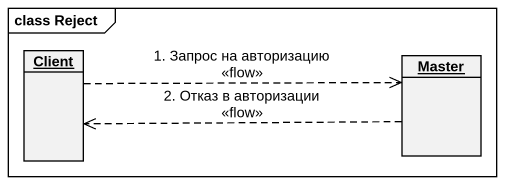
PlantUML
@startuml
mainframe class Reject
hide circle
hide empty members
object Client
object Master
Client .right.> Master : 1. Запрос на авторизацию\n<<flow>>
Master .left.> Client : 2. Отказ в авторизации\n<<flow>>
@enduml
